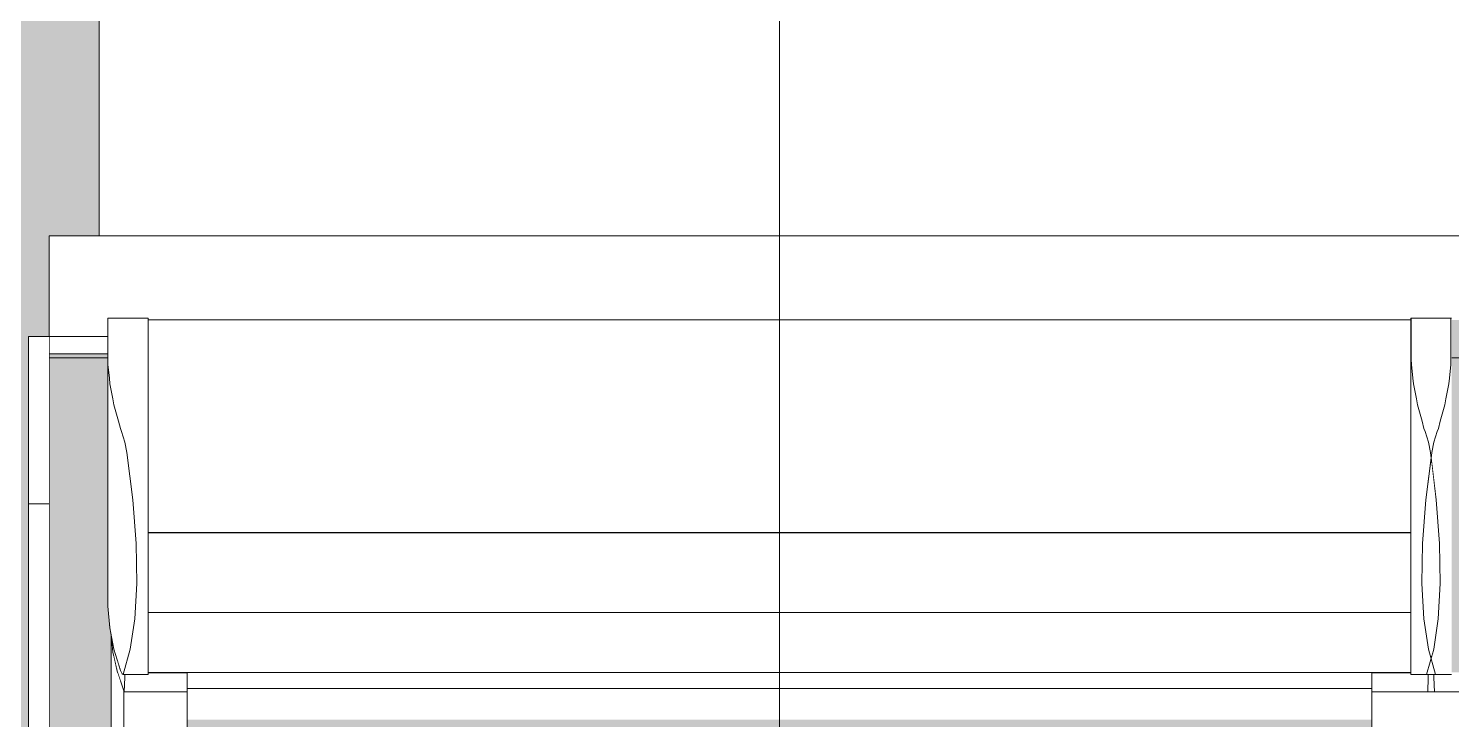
# Model space of a CAD drawing. Header units: metres. Extents: x -208 to 1512, y -277 to 123.
# Drawn here: x 839.002 to 839.908, y -14.458 to -14.018 of the extents above; entities that cross this region are included whole.
import ezdxf

# ---------------------------------------------------------------- set-up
doc = ezdxf.new("R2010")
doc.units = ezdxf.units.M
doc.header["$MEASUREMENT"] = 0
doc.linetypes.add('Wipeout_Contour', pattern=[1, 0, -1])
for name, color, linetype in [('325 Dachfenster', 7, 'Continuous'), ('330 Dachaufbau', 7, 'Continuous'), ('918 Lageplan Beschriftung.x', 7, 'Continuous')]:
    doc.layers.add(name, color=color, linetype=linetype)

# ---------------------------------------------------------------- blocks, each defined once
blk = doc.blocks.new('Dachfläche_66_5', base_point=(837.80728, -13.58499))
at = {"layer": '330 Dachaufbau', "linetype": 'Continuous', "lineweight": 0, "true_color": 0x000000}
blk.add_hatch(color=18, dxfattribs=at).paths.add_polyline_path([(844.20733, -10.49457), (843.76512, -10.49457), (843.76512, -11.155), (843.75716, -11.155), (843.75716, -13.58499), (837.80728, -13.58499), (837.80728, -15.07), (839.00228, -15.07), (839.00228, -14.22801), (840.75228, -14.22801), (840.75228, -15.07), (841.46728, -15.07), (841.46728, -14.22801), (843.21728, -14.22801), (843.21728, -15.07), (844.19207, -15.07)])
at = {"layer": '330 Dachaufbau', "color": 7, "linetype": 'Continuous', "lineweight": 18, "flags": 128}
blk.add_lwpolyline([(840.75228, -14.22801), (839.00228, -14.22801)], dxfattribs=at)
blk = doc.blocks.new('DF Marker 27[1471]_5', base_point=(839.48043, -14.94126))
at = {"layer": '325 Dachfenster', "color": 7, "linetype": 'Continuous', "lineweight": 13}
blk.add_line((839.48043, -18.69751), (839.48043, -13.04971), dxfattribs=at)
blk = doc.blocks.new('VELUX SlopeRoofBundle[43]_5', base_point=(825.25728, 0))
at = {"color": 254, "linetype": 'Wipeout_Contour', "lineweight": 0, "ltscale": 3360.037643}
blk.add_wipeout([(839.88243, -14.20261), (839.88243, -14.20997), (839.8828, -14.20997), (839.88279, -14.20261)], dxfattribs=at).dxf.layer = '325 Dachfenster'
at = {"color": 254, "linetype": 'Wipeout_Contour', "lineweight": 0, "ltscale": 3360.03763}
blk.add_wipeout([(839.88243, -14.21873), (839.88243, -14.22906), (839.88282, -14.22906), (839.88281, -14.21873)], dxfattribs=at).dxf.layer = '325 Dachfenster'
at = {"color": 254, "linetype": 'Wipeout_Contour', "lineweight": 0, "ltscale": 4195.639334}
blk.add_wipeout([(839.05283, -14.23224), (839.05283, -14.38588), (839.05413, -14.39979), (839.05413, -14.24443), (839.05378, -14.24087)], dxfattribs=at).dxf.layer = '325 Dachfenster'
at = {"color": 254, "linetype": 'Wipeout_Contour', "lineweight": 0, "ltscale": 4199.835877}
blk.add_wipeout([(839.88243, -14.26816), (839.88243, -14.27474), (839.89159, -14.27474), (839.89083, -14.27283), (839.88971, -14.26816)], dxfattribs=at).dxf.layer = '325 Dachfenster'
at = {"color": 254, "linetype": 'Wipeout_Contour', "lineweight": 0, "ltscale": 4199.837982}
blk.add_wipeout([(839.88243, -14.28817), (839.88243, -14.31829), (839.89212, -14.31829), (839.89543, -14.29168), (839.89499, -14.28817)], dxfattribs=at).dxf.layer = '325 Dachfenster'
at = {"color": 254, "linetype": 'Wipeout_Contour', "lineweight": 0, "ltscale": 3356.542969}
blk.add_wipeout([(839.00228, -14.32091), (839.00228, -14.84205), (839.01543, -14.84205), (839.01543, -14.32091)], dxfattribs=at).dxf.layer = '325 Dachfenster'
at = {"color": 254, "linetype": 'Wipeout_Contour', "lineweight": 0, "ltscale": 4199.910462}
blk.add_wipeout([(839.88243, -14.42938), (839.89257, -14.42938), (839.89543, -14.41924), (839.89378, -14.4134), (839.88243, -14.4134)], dxfattribs=at).dxf.layer = '325 Dachfenster'
at = {"color": 254, "linetype": 'Wipeout_Contour', "lineweight": 0, "ltscale": 6713.382536}
blk.add_wipeout([(839.05279, -14.20473), (839.05279, -14.29623), (839.05282, -14.36991), (839.05283, -14.36427), (839.05283, -14.23224), (839.05281, -14.21873), (839.0528, -14.20997), (839.05279, -14.20261)], dxfattribs=at).dxf.layer = '325 Dachfenster'
at = {"color": 254, "linetype": 'Wipeout_Contour', "lineweight": 0, "ltscale": 3356.521226}
blk.add_wipeout([(839.00228, -14.21437), (839.00228, -14.32091), (839.01543, -14.32091), (839.01543, -14.21437)], dxfattribs=at).dxf.layer = '325 Dachfenster'
at = {"color": 254, "linetype": 'Wipeout_Contour', "lineweight": 0, "ltscale": 3360.063002}
blk.add_wipeout([(839.88243, -14.20997), (839.88243, -14.21873), (839.90804, -14.21873), (839.90805, -14.20997)], dxfattribs=at).dxf.layer = '325 Dachfenster'
at = {"color": 254, "linetype": 'Wipeout_Contour', "lineweight": 0, "ltscale": 4199.625134}
blk.add_wipeout([(839.88243, -14.22906), (839.88243, -14.24087), (839.90708, -14.24087), (839.90803, -14.23224), (839.90803, -14.22906)], dxfattribs=at).dxf.layer = '325 Dachfenster'
at = {"color": 254, "linetype": 'Wipeout_Contour', "lineweight": 0, "ltscale": 4199.771259}
blk.add_wipeout([(839.88243, -14.26816), (839.90114, -14.26816), (839.90413, -14.2578), (839.90481, -14.25402), (839.88243, -14.25402)], dxfattribs=at).dxf.layer = '325 Dachfenster'
at = {"color": 254, "linetype": 'Wipeout_Contour', "lineweight": 0, "ltscale": 3360.144833}
blk.add_wipeout([(839.88243, -14.2816), (839.88243, -14.28817), (839.89499, -14.28817), (839.89367, -14.2816)], dxfattribs=at).dxf.layer = '325 Dachfenster'
at = {"color": 254, "linetype": 'Wipeout_Contour', "lineweight": 0, "ltscale": 3360.298647}
blk.add_wipeout([(839.88243, -14.39403), (839.88243, -14.4134), (839.89378, -14.4134), (839.89089, -14.39403)], dxfattribs=at).dxf.layer = '325 Dachfenster'
at = {"color": 254, "linetype": 'Wipeout_Contour', "lineweight": 0, "ltscale": 3360.016036}
blk.add_wipeout([(839.85763, -14.43142), (839.85763, -14.44058), (839.89759, -14.44058), (839.89723, -14.43142)], dxfattribs=at).dxf.layer = '325 Dachfenster'
at = {"layer": '325 Dachfenster', "linetype": 'Continuous', "lineweight": 0, "flags": 128}
for points in [[(839.00228, -14.21437), (839.00228, -14.32091)], [(839.00228, -14.32091), (839.00228, -14.84205)], [(839.01543, -14.32091), (839.00228, -14.32091)]]:
    blk.add_lwpolyline(points, dxfattribs=at)
at = {"color": 254, "linetype": 'Wipeout_Contour', "lineweight": 0, "ltscale": 3356.743682}
blk.add_wipeout([(839.05279, -14.20261), (839.0528, -14.20997), (839.07843, -14.20997), (839.07843, -14.20261)], dxfattribs=at).dxf.layer = '325 Dachfenster'
at = {"color": 254, "linetype": 'Wipeout_Contour', "lineweight": 0, "ltscale": 4195.643489}
blk.add_wipeout([(839.05604, -14.25402), (839.05413, -14.24443), (839.05413, -14.39979), (839.05673, -14.41344), (839.05673, -14.2578)], dxfattribs=at).dxf.layer = '325 Dachfenster'
at = {"color": 254, "linetype": 'Wipeout_Contour', "lineweight": 0, "ltscale": 4199.690619}
blk.add_wipeout([(839.88243, -14.25402), (839.90481, -14.25402), (839.90673, -14.24443), (839.90708, -14.24087), (839.88243, -14.24087)], dxfattribs=at).dxf.layer = '325 Dachfenster'
at = {"color": 254, "linetype": 'Wipeout_Contour', "lineweight": 0, "ltscale": 3360.221263}
blk.add_wipeout([(839.88243, -14.27474), (839.88243, -14.2816), (839.89367, -14.2816), (839.89159, -14.27474)], dxfattribs=at).dxf.layer = '325 Dachfenster'
at = {"color": 254, "linetype": 'Wipeout_Contour', "lineweight": 0, "ltscale": 3360.189158}
blk.add_wipeout([(839.88243, -14.39403), (839.89089, -14.39403), (839.88961, -14.37154), (839.88243, -14.37154)], dxfattribs=at).dxf.layer = '325 Dachfenster'
at = {"color": 254, "linetype": 'Wipeout_Contour', "lineweight": 0, "ltscale": 5039.759882}
blk.add_wipeout([(839.85763, -14.43142), (839.89723, -14.43142), (839.89723, -14.42938), (839.88243, -14.42938), (839.88243, -14.42846), (839.85763, -14.42846)], dxfattribs=at).dxf.layer = '325 Dachfenster'
at = {"color": 254, "linetype": 'Wipeout_Contour', "lineweight": 0, "ltscale": 3360.0253}
blk.add_wipeout([(839.85933, -14.44058), (839.85933, -15.01247), (839.89473, -15.01247), (839.89473, -14.44058)], dxfattribs=at).dxf.layer = '325 Dachfenster'
at = {"layer": '325 Dachfenster', "linetype": 'Continuous', "lineweight": 0, "flags": 128}
blk.add_lwpolyline([(839.05279, -14.20473), (839.05279, -14.20261)], dxfattribs=at)
at = {"color": 254, "linetype": 'Wipeout_Contour', "lineweight": 0, "ltscale": 3356.744254}
blk.add_wipeout([(839.0528, -14.20997), (839.05281, -14.21873), (839.07843, -14.21873), (839.07843, -14.20997)], dxfattribs=at).dxf.layer = '325 Dachfenster'
at = {"color": 254, "linetype": 'Wipeout_Contour', "lineweight": 0, "ltscale": 4195.671401}
blk.add_wipeout([(839.05673, -14.2578), (839.05673, -14.41344), (839.06083, -14.42693), (839.06083, -14.27283), (839.05971, -14.26816)], dxfattribs=at).dxf.layer = '325 Dachfenster'
at = {"color": 254, "linetype": 'Wipeout_Contour', "lineweight": 0, "ltscale": 3360.091846}
blk.add_wipeout([(839.88243, -14.34615), (839.88243, -14.37154), (839.88961, -14.37154), (839.89004, -14.34615)], dxfattribs=at).dxf.layer = '325 Dachfenster'
at = {"color": 254, "linetype": 'Wipeout_Contour', "lineweight": 0, "ltscale": 3359.976397}
blk.add_wipeout([(839.88243, -14.42818), (839.85763, -14.42818), (839.85763, -14.42846), (839.88243, -14.42846)], dxfattribs=at).dxf.layer = '325 Dachfenster'
at = {"color": 254, "linetype": 'Wipeout_Contour', "lineweight": 0, "ltscale": 3359.951048}
blk.add_wipeout([(839.85763, -14.44058), (839.85763, -15.01121), (839.85933, -15.01247), (839.85933, -14.44058)], dxfattribs=at).dxf.layer = '325 Dachfenster'
at = {"layer": '325 Dachfenster', "linetype": 'Continuous', "lineweight": 0, "flags": 128}
for points in [[(839.05279, -14.29623), (839.05282, -14.36991)], [(839.05282, -14.38455), (839.05282, -14.36991)]]:
    blk.add_lwpolyline(points, dxfattribs=at)
at = {"color": 254, "linetype": 'Wipeout_Contour', "lineweight": 0, "ltscale": 3358.403184}
blk.add_wipeout([(839.07843, -14.21131), (839.88243, -14.21131), (839.88243, -14.20381), (839.07843, -14.20381)], dxfattribs=at).dxf.layer = '325 Dachfenster'
at = {"color": 254, "linetype": 'Wipeout_Contour', "lineweight": 0, "ltscale": 3356.744914}
blk.add_wipeout([(839.05281, -14.21873), (839.05282, -14.22906), (839.07843, -14.22906), (839.07843, -14.21873)], dxfattribs=at).dxf.layer = '325 Dachfenster'
at = {"color": 254, "linetype": 'Wipeout_Contour', "lineweight": 0, "ltscale": 10071.045966}
blk.add_wipeout([(839.06083, -14.27283), (839.06083, -14.42693), (839.06193, -14.4291), (839.06257, -14.42938), (839.06707, -14.4134), (839.06996, -14.39403), (839.07124, -14.37154), (839.07081, -14.34615), (839.06873, -14.31829), (839.06499, -14.28817), (839.06367, -14.2816), (839.06159, -14.27474)], dxfattribs=at).dxf.layer = '325 Dachfenster'
at = {"color": 254, "linetype": 'Wipeout_Contour', "lineweight": 0, "ltscale": 3360.251482}
blk.add_wipeout([(839.88243, -14.31829), (839.88243, -14.34615), (839.89004, -14.34615), (839.89212, -14.31829)], dxfattribs=at).dxf.layer = '325 Dachfenster'
at = {"layer": '325 Dachfenster', "linetype": 'Continuous', "lineweight": 0, "flags": 128}
for points in [[(839.05279, -14.20261), (839.07843, -14.20261)], [(839.05279, -14.21437), (839.01543, -14.21437), (839.00228, -14.21437)]]:
    blk.add_lwpolyline(points, dxfattribs=at)
at = {"color": 254, "linetype": 'Wipeout_Contour', "lineweight": 0, "ltscale": 3358.403733}
blk.add_wipeout([(839.88243, -14.21131), (839.07843, -14.21131), (839.07843, -14.22001), (839.88243, -14.22001)], dxfattribs=at).dxf.layer = '325 Dachfenster'
at = {"color": 254, "linetype": 'Wipeout_Contour', "lineweight": 0, "ltscale": 4196.37929}
blk.add_wipeout([(839.05283, -14.23224), (839.05378, -14.24087), (839.07843, -14.24087), (839.07843, -14.22906), (839.05282, -14.22906)], dxfattribs=at).dxf.layer = '325 Dachfenster'
at = {"color": 254, "linetype": 'Wipeout_Contour', "lineweight": 0, "ltscale": 5880.176144}
blk.add_wipeout([(839.88961, -14.37154), (839.89089, -14.39403), (839.89378, -14.4134), (839.89543, -14.41924), (839.89543, -14.29168), (839.89212, -14.31829), (839.89004, -14.34615)], dxfattribs=at).dxf.layer = '325 Dachfenster'
at = {"color": 254, "linetype": 'Wipeout_Contour', "lineweight": 0, "ltscale": 3356.571806}
blk.add_wipeout([(839.07081, -14.34615), (839.07843, -14.34615), (839.07843, -14.31829), (839.06873, -14.31829)], dxfattribs=at).dxf.layer = '325 Dachfenster'
at = {"color": 254, "linetype": 'Wipeout_Contour', "lineweight": 0, "ltscale": 3356.498729}
blk.add_wipeout([(839.06707, -14.4134), (839.06257, -14.42938), (839.07843, -14.42938), (839.07843, -14.4134)], dxfattribs=at).dxf.layer = '325 Dachfenster'
at = {"color": 254, "linetype": 'Wipeout_Contour', "lineweight": 0, "ltscale": 3360.063206}
blk.add_wipeout([(839.90843, -14.20261), (839.88279, -14.20261), (839.8828, -14.20997), (839.90843, -14.20997)], dxfattribs=at).dxf.layer = '325 Dachfenster'
at = {"color": 254, "linetype": 'Wipeout_Contour', "lineweight": 0, "ltscale": 3358.404375}
blk.add_wipeout([(839.88243, -14.22001), (839.07843, -14.22001), (839.07843, -14.23026), (839.88243, -14.23026)], dxfattribs=at).dxf.layer = '325 Dachfenster'
at = {"color": 254, "linetype": 'Wipeout_Contour', "lineweight": 0, "ltscale": 4196.315961}
blk.add_wipeout([(839.05378, -14.24087), (839.05413, -14.24443), (839.05604, -14.25402), (839.07843, -14.25402), (839.07843, -14.24087)], dxfattribs=at).dxf.layer = '325 Dachfenster'
at = {"color": 254, "linetype": 'Wipeout_Contour', "lineweight": 0, "ltscale": 3356.50044}
blk.add_wipeout([(839.06499, -14.28817), (839.06873, -14.31829), (839.07843, -14.31829), (839.07843, -14.28817)], dxfattribs=at).dxf.layer = '325 Dachfenster'
at = {"color": 254, "linetype": 'Wipeout_Contour', "lineweight": 0, "ltscale": 5880.098395}
blk.add_wipeout([(839.89543, -14.41924), (839.89707, -14.4134), (839.89996, -14.39403), (839.90124, -14.37154), (839.90081, -14.34615), (839.89873, -14.31829), (839.89543, -14.29168)], dxfattribs=at).dxf.layer = '325 Dachfenster'
at = {"color": 254, "linetype": 'Wipeout_Contour', "lineweight": 0, "ltscale": 3356.534428}
blk.add_wipeout([(839.06996, -14.39403), (839.06707, -14.4134), (839.07843, -14.4134), (839.07843, -14.39403)], dxfattribs=at).dxf.layer = '325 Dachfenster'
at = {"color": 254, "linetype": 'Wipeout_Contour', "lineweight": 0, "ltscale": 4196.13972}
blk.add_wipeout([(839.05603, -14.4152), (839.05873, -14.42737), (839.05873, -14.42002), (839.05673, -14.41344), (839.05603, -14.40977)], dxfattribs=at).dxf.layer = '325 Dachfenster'
at = {"layer": '325 Dachfenster', "linetype": 'Continuous', "lineweight": 0, "flags": 128}
for points in [[(839.07843, -14.20381), (839.88243, -14.20381)], [(839.90843, -14.20261), (839.88279, -14.20261), (839.88243, -14.20261)]]:
    blk.add_lwpolyline(points, dxfattribs=at)
at = {"color": 254, "linetype": 'Wipeout_Contour', "lineweight": 0, "ltscale": 3360.089667}
blk.add_wipeout([(839.90805, -14.20997), (839.90804, -14.21873), (839.90843, -14.21873), (839.90843, -14.20997)], dxfattribs=at).dxf.layer = '325 Dachfenster'
at = {"color": 254, "linetype": 'Wipeout_Contour', "lineweight": 0, "ltscale": 3358.40512}
blk.add_wipeout([(839.88243, -14.23026), (839.07843, -14.23026), (839.07843, -14.242), (839.88243, -14.242)], dxfattribs=at).dxf.layer = '325 Dachfenster'
at = {"color": 254, "linetype": 'Wipeout_Contour', "lineweight": 0, "ltscale": 4196.237488}
blk.add_wipeout([(839.05604, -14.25402), (839.05673, -14.2578), (839.05971, -14.26816), (839.07843, -14.26816), (839.07843, -14.25402)], dxfattribs=at).dxf.layer = '325 Dachfenster'
at = {"color": 254, "linetype": 'Wipeout_Contour', "lineweight": 0, "ltscale": 3356.683173}
blk.add_wipeout([(839.06367, -14.2816), (839.06499, -14.28817), (839.07843, -14.28817), (839.07843, -14.2816)], dxfattribs=at).dxf.layer = '325 Dachfenster'
at = {"color": 254, "linetype": 'Wipeout_Contour', "lineweight": 0, "ltscale": 3359.891321}
blk.add_wipeout([(839.90081, -14.34615), (839.90843, -14.34615), (839.90843, -14.31829), (839.89873, -14.31829)], dxfattribs=at).dxf.layer = '325 Dachfenster'
at = {"color": 254, "linetype": 'Wipeout_Contour', "lineweight": 0, "ltscale": 3356.641047}
blk.add_wipeout([(839.06996, -14.39403), (839.07843, -14.39403), (839.07843, -14.37154), (839.07124, -14.37154)], dxfattribs=at).dxf.layer = '325 Dachfenster'
at = {"color": 254, "linetype": 'Wipeout_Contour', "lineweight": 0, "ltscale": 3356.709143}
blk.add_wipeout([(839.05473, -14.40294), (839.05473, -14.40295), (839.05603, -14.4152), (839.05603, -14.40977)], dxfattribs=at).dxf.layer = '325 Dachfenster'
at = {"color": 254, "linetype": 'Wipeout_Contour', "lineweight": 0, "ltscale": 3359.818238}
blk.add_wipeout([(839.89707, -14.4134), (839.89257, -14.42938), (839.90843, -14.42938), (839.90843, -14.4134)], dxfattribs=at).dxf.layer = '325 Dachfenster'
at = {"color": 254, "linetype": 'Wipeout_Contour', "lineweight": 0, "ltscale": 5873.504645}
blk.add_wipeout([(839.05873, -14.42737), (839.06273, -14.43932), (839.06273, -14.42938), (839.06257, -14.42938), (839.06193, -14.4291), (839.06083, -14.42693), (839.05873, -14.42002)], dxfattribs=at).dxf.layer = '325 Dachfenster'
at = {"layer": '325 Dachfenster', "linetype": 'Continuous', "lineweight": 0, "flags": 128}
blk.add_lwpolyline([(839.05279, -14.29623), (839.05279, -14.20473)], dxfattribs=at)
at = {"color": 254, "linetype": 'Wipeout_Contour', "lineweight": 0, "ltscale": 3360.064436}
blk.add_wipeout([(839.88281, -14.21873), (839.88282, -14.22906), (839.90843, -14.22906), (839.90843, -14.21873)], dxfattribs=at).dxf.layer = '325 Dachfenster'
at = {"color": 254, "linetype": 'Wipeout_Contour', "lineweight": 0, "ltscale": 3356.644928}
blk.add_wipeout([(839.06159, -14.27474), (839.06367, -14.2816), (839.07843, -14.2816), (839.07843, -14.27474)], dxfattribs=at).dxf.layer = '325 Dachfenster'
at = {"color": 254, "linetype": 'Wipeout_Contour', "lineweight": 0, "ltscale": 3358.409632}
blk.add_wipeout([(839.88243, -14.28761), (839.07843, -14.28761), (839.07843, -14.31738), (839.88243, -14.31738)], dxfattribs=at).dxf.layer = '325 Dachfenster'
at = {"color": 254, "linetype": 'Wipeout_Contour', "lineweight": 0, "ltscale": 3359.819957}
blk.add_wipeout([(839.90843, -14.28817), (839.89499, -14.28817), (839.89873, -14.31829), (839.90843, -14.31829)], dxfattribs=at).dxf.layer = '325 Dachfenster'
at = {"color": 254, "linetype": 'Wipeout_Contour', "lineweight": 0, "ltscale": 3356.735081}
blk.add_wipeout([(839.07124, -14.37154), (839.07843, -14.37154), (839.07843, -14.34615), (839.07081, -14.34615)], dxfattribs=at).dxf.layer = '325 Dachfenster'
at = {"color": 254, "linetype": 'Wipeout_Contour', "lineweight": 0, "ltscale": 3358.416398}
blk.add_wipeout([(839.07843, -14.39084), (839.07843, -14.41206), (839.88243, -14.41206), (839.88243, -14.39084)], dxfattribs=at).dxf.layer = '325 Dachfenster'
at = {"color": 254, "linetype": 'Wipeout_Contour', "lineweight": 0, "ltscale": 3359.853938}
blk.add_wipeout([(839.89996, -14.39403), (839.89707, -14.4134), (839.90843, -14.4134), (839.90843, -14.39403)], dxfattribs=at).dxf.layer = '325 Dachfenster'
at = {"color": 254, "linetype": 'Wipeout_Contour', "lineweight": 0, "ltscale": 4195.563392}
blk.add_wipeout([(839.05493, -14.97514), (839.05623, -14.98739), (839.05623, -14.4161), (839.05603, -14.4152), (839.05493, -14.40484)], dxfattribs=at).dxf.layer = '325 Dachfenster'
at = {"color": 254, "linetype": 'Wipeout_Contour', "lineweight": 0, "ltscale": 3356.821476}
blk.add_wipeout([(839.06363, -14.43142), (839.06326, -14.44058), (839.10323, -14.44058), (839.10323, -14.43142)], dxfattribs=at).dxf.layer = '325 Dachfenster'
at = {"color": 254, "linetype": 'Wipeout_Contour', "lineweight": 0, "ltscale": 3360.147905}
blk.add_wipeout([(839.89723, -14.43142), (839.89759, -14.44058), (839.93323, -14.44058), (839.93323, -14.43142)], dxfattribs=at).dxf.layer = '325 Dachfenster'
at = {"layer": '325 Dachfenster', "linetype": 'Continuous', "lineweight": 0, "flags": 128}
blk.add_lwpolyline([(839.05473, -14.40295), (839.05473, -14.40294)], dxfattribs=at)
at = {"color": 254, "linetype": 'Wipeout_Contour', "lineweight": 0, "ltscale": 4199.230605}
blk.add_wipeout([(839.90708, -14.24087), (839.90843, -14.24087), (839.90843, -14.22906), (839.90803, -14.22906), (839.90803, -14.23224)], dxfattribs=at).dxf.layer = '325 Dachfenster'
at = {"color": 254, "linetype": 'Wipeout_Contour', "lineweight": 0, "ltscale": 4196.290054}
blk.add_wipeout([(839.05971, -14.26816), (839.06083, -14.27283), (839.06159, -14.27474), (839.07843, -14.27474), (839.07843, -14.26816)], dxfattribs=at).dxf.layer = '325 Dachfenster'
at = {"color": 254, "linetype": 'Wipeout_Contour', "lineweight": 0, "ltscale": 3360.002692}
blk.add_wipeout([(839.89367, -14.2816), (839.89499, -14.28817), (839.90843, -14.28817), (839.90843, -14.2816)], dxfattribs=at).dxf.layer = '325 Dachfenster'
at = {"color": 254, "linetype": 'Wipeout_Contour', "lineweight": 0, "ltscale": 3358.411387}
blk.add_wipeout([(839.88243, -14.31738), (839.07843, -14.31738), (839.07843, -14.33908), (839.88243, -14.33908)], dxfattribs=at).dxf.layer = '325 Dachfenster'
at = {"color": 254, "linetype": 'Wipeout_Contour', "lineweight": 0, "ltscale": 3359.960559}
blk.add_wipeout([(839.89996, -14.39403), (839.90843, -14.39403), (839.90843, -14.37154), (839.90124, -14.37154)], dxfattribs=at).dxf.layer = '325 Dachfenster'
at = {"color": 254, "linetype": 'Wipeout_Contour', "lineweight": 0, "ltscale": 3358.415641}
blk.add_wipeout([(839.07843, -14.39), (839.07843, -14.39084), (839.88243, -14.39084), (839.88243, -14.39)], dxfattribs=at).dxf.layer = '325 Dachfenster'
at = {"color": 254, "linetype": 'Wipeout_Contour', "lineweight": 0, "ltscale": 5035.032152}
blk.add_wipeout([(839.06273, -14.43932), (839.06318, -14.4405), (839.06326, -14.44058), (839.06363, -14.43142), (839.06363, -14.42938), (839.06273, -14.42938)], dxfattribs=at).dxf.layer = '325 Dachfenster'
at = {"color": 254, "linetype": 'Wipeout_Contour', "lineweight": 0, "ltscale": 5040.59326}
blk.add_wipeout([(839.89723, -14.42938), (839.89723, -14.43142), (839.93323, -14.43142), (839.93323, -14.42846), (839.90843, -14.42846), (839.90843, -14.42938)], dxfattribs=at).dxf.layer = '325 Dachfenster'
at = {"color": 254, "linetype": 'Wipeout_Contour', "lineweight": 0, "ltscale": 3360.169678}
blk.add_wipeout([(839.89473, -14.44058), (839.89473, -15.01247), (839.93153, -15.01247), (839.93153, -14.44058)], dxfattribs=at).dxf.layer = '325 Dachfenster'
at = {"layer": '325 Dachfenster', "linetype": 'Continuous', "lineweight": 0, "flags": 128}
for points in [[(839.89326, -14.44058), (839.89363, -14.43142), (839.89363, -14.42938)], [(839.89723, -14.42938), (839.89723, -14.43142), (839.89759, -14.44058)]]:
    blk.add_lwpolyline(points, dxfattribs=at)
at = {"color": 254, "linetype": 'Wipeout_Contour', "lineweight": 0, "ltscale": 4199.479258}
blk.add_wipeout([(839.90481, -14.25402), (839.90843, -14.25402), (839.90843, -14.24087), (839.90708, -14.24087), (839.90673, -14.24443)], dxfattribs=at).dxf.layer = '325 Dachfenster'
at = {"color": 254, "linetype": 'Wipeout_Contour', "lineweight": 0, "ltscale": 3358.406875}
blk.add_wipeout([(839.07843, -14.26901), (839.88243, -14.26901), (839.88243, -14.25494), (839.07843, -14.25494)], dxfattribs=at).dxf.layer = '325 Dachfenster'
at = {"color": 254, "linetype": 'Wipeout_Contour', "lineweight": 0, "ltscale": 3359.964447}
blk.add_wipeout([(839.89159, -14.27474), (839.89367, -14.2816), (839.90843, -14.2816), (839.90843, -14.27474)], dxfattribs=at).dxf.layer = '325 Dachfenster'
at = {"color": 254, "linetype": 'Wipeout_Contour', "lineweight": 0, "ltscale": 3360.054595}
blk.add_wipeout([(839.90124, -14.37154), (839.90843, -14.37154), (839.90843, -14.34615), (839.90081, -14.34615)], dxfattribs=at).dxf.layer = '325 Dachfenster'
at = {"color": 254, "linetype": 'Wipeout_Contour', "lineweight": 0, "ltscale": 3358.414808}
blk.add_wipeout([(839.07843, -14.36652), (839.07843, -14.39), (839.88243, -14.39), (839.88243, -14.36652)], dxfattribs=at).dxf.layer = '325 Dachfenster'
at = {"color": 254, "linetype": 'Wipeout_Contour', "lineweight": 0, "ltscale": 4195.495412}
blk.add_wipeout([(839.05623, -14.4161), (839.05623, -14.98739), (839.05893, -14.99956), (839.05893, -14.42797), (839.05873, -14.42737)], dxfattribs=at).dxf.layer = '325 Dachfenster'
at = {"color": 254, "linetype": 'Wipeout_Contour', "lineweight": 0, "ltscale": 5035.481575}
blk.add_wipeout([(839.06363, -14.42938), (839.06363, -14.43142), (839.10323, -14.43142), (839.10323, -14.42846), (839.07843, -14.42846), (839.07843, -14.42938)], dxfattribs=at).dxf.layer = '325 Dachfenster'
at = {"color": 254, "linetype": 'Wipeout_Contour', "lineweight": 0, "ltscale": 3360.179566}
blk.add_wipeout([(839.90843, -14.42846), (839.93323, -14.42846), (839.93323, -14.42818), (839.90843, -14.42818)], dxfattribs=at).dxf.layer = '325 Dachfenster'
at = {"layer": '325 Dachfenster', "linetype": 'Continuous', "lineweight": 0, "flags": 128}
blk.add_lwpolyline([(839.07843, -14.39), (839.88243, -14.39)], dxfattribs=at)
at = {"color": 254, "linetype": 'Wipeout_Contour', "lineweight": 0, "ltscale": 3358.405957}
blk.add_wipeout([(839.07843, -14.25494), (839.88243, -14.25494), (839.88243, -14.242), (839.07843, -14.242)], dxfattribs=at).dxf.layer = '325 Dachfenster'
at = {"color": 254, "linetype": 'Wipeout_Contour', "lineweight": 0, "ltscale": 4199.715642}
blk.add_wipeout([(839.90114, -14.26816), (839.90843, -14.26816), (839.90843, -14.25402), (839.90481, -14.25402), (839.90413, -14.2578)], dxfattribs=at).dxf.layer = '325 Dachfenster'
at = {"color": 254, "linetype": 'Wipeout_Contour', "lineweight": 0, "ltscale": 3358.407559}
blk.add_wipeout([(839.07843, -14.27509), (839.88243, -14.27509), (839.88243, -14.26901), (839.07843, -14.26901)], dxfattribs=at).dxf.layer = '325 Dachfenster'
at = {"color": 254, "linetype": 'Wipeout_Contour', "lineweight": 0, "ltscale": 3358.413103}
blk.add_wipeout([(839.07843, -14.34014), (839.07843, -14.36652), (839.88243, -14.36652), (839.88243, -14.34014)], dxfattribs=at).dxf.layer = '325 Dachfenster'
at = {"color": 254, "linetype": 'Wipeout_Contour', "lineweight": 0, "ltscale": 4195.489788}
blk.add_wipeout([(839.05893, -14.42797), (839.05893, -14.99956), (839.06293, -15.01151), (839.06293, -14.43984), (839.06273, -14.43932)], dxfattribs=at).dxf.layer = '325 Dachfenster'
at = {"color": 254, "linetype": 'Wipeout_Contour', "lineweight": 0, "ltscale": 3356.860059}
blk.add_wipeout([(839.07843, -14.42818), (839.07843, -14.42846), (839.10323, -14.42846), (839.10323, -14.42818)], dxfattribs=at).dxf.layer = '325 Dachfenster'
at = {"layer": '325 Dachfenster', "linetype": 'Continuous', "lineweight": 0, "flags": 128}
for points in [[(839.05279, -14.20261), (839.0528, -14.20997), (839.05281, -14.21873), (839.05282, -14.22906), (839.05283, -14.23224), (839.05378, -14.24087), (839.05413, -14.24443), (839.05604, -14.25402), (839.05673, -14.2578), (839.05971, -14.26816), (839.06083, -14.27283), (839.06159, -14.27474), (839.06367, -14.2816), (839.06499, -14.28817), (839.06873, -14.31829), (839.07081, -14.34615), (839.07124, -14.37154), (839.06996, -14.39403), (839.06707, -14.4134), (839.06257, -14.42938)], [(839.06193, -14.4291), (839.06083, -14.42693), (839.05673, -14.41344), (839.05413, -14.39979), (839.05283, -14.38588), (839.05282, -14.38455)], [(839.05493, -14.97514), (839.05493, -14.40484)], [(839.06193, -14.4291), (839.06257, -14.42938)]]:
    blk.add_lwpolyline(points, dxfattribs=at)
at = {"color": 254, "linetype": 'Wipeout_Contour', "lineweight": 0, "ltscale": 4200.43945}
blk.add_wipeout([(839.88971, -14.26816), (839.89083, -14.27283), (839.89159, -14.27474), (839.90843, -14.27474), (839.90843, -14.26816)], dxfattribs=at).dxf.layer = '325 Dachfenster'
at = {"color": 254, "linetype": 'Wipeout_Contour', "lineweight": 0, "ltscale": 3358.407985}
blk.add_wipeout([(839.07843, -14.27509), (839.07843, -14.28152), (839.88243, -14.28152), (839.88243, -14.27509)], dxfattribs=at).dxf.layer = '325 Dachfenster'
at = {"color": 254, "linetype": 'Wipeout_Contour', "lineweight": 0, "ltscale": 3358.412162}
blk.add_wipeout([(839.07843, -14.3393), (839.07843, -14.33986), (839.88243, -14.33986), (839.88243, -14.3393)], dxfattribs=at).dxf.layer = '325 Dachfenster'
at = {"color": 254, "linetype": 'Wipeout_Contour', "lineweight": 0, "ltscale": 3358.41768}
blk.add_wipeout([(839.07843, -14.41206), (839.07843, -14.42818), (839.88243, -14.42818), (839.88243, -14.41206)], dxfattribs=at).dxf.layer = '325 Dachfenster'
at = {"color": 254, "linetype": 'Wipeout_Contour', "lineweight": 0, "ltscale": 5035.806123}
blk.add_wipeout([(839.06293, -14.43984), (839.06293, -15.01151), (839.06473, -15.01247), (839.06473, -14.44058), (839.06326, -14.44058), (839.06318, -14.4405)], dxfattribs=at).dxf.layer = '325 Dachfenster'
at = {"layer": '325 Dachfenster', "linetype": 'Continuous', "lineweight": 0, "flags": 128}
for points in [[(839.90806, -14.20261), (839.90805, -14.20997), (839.90804, -14.21873), (839.90803, -14.22906), (839.90803, -14.23224), (839.90708, -14.24087), (839.90673, -14.24443), (839.90481, -14.25402), (839.90413, -14.2578), (839.90114, -14.26816), (839.90003, -14.27283), (839.89926, -14.27474), (839.89718, -14.2816), (839.89586, -14.28817), (839.89212, -14.31829), (839.89004, -14.34615), (839.88961, -14.37154), (839.89089, -14.39403), (839.89378, -14.4134), (839.89828, -14.42938)], [(839.06257, -14.42938), (839.07843, -14.42938)], [(839.90843, -14.42938), (839.89257, -14.42938), (839.88243, -14.42938)]]:
    blk.add_lwpolyline(points, dxfattribs=at)
at = {"color": 254, "linetype": 'Wipeout_Contour', "lineweight": 0, "ltscale": 3358.408411}
blk.add_wipeout([(839.07843, -14.28152), (839.07843, -14.28761), (839.88243, -14.28761), (839.88243, -14.28152)], dxfattribs=at).dxf.layer = '325 Dachfenster'
at = {"color": 254, "linetype": 'Wipeout_Contour', "lineweight": 0, "ltscale": 3358.412135}
blk.add_wipeout([(839.88243, -14.33908), (839.07843, -14.33908), (839.07843, -14.3393), (839.88243, -14.3393)], dxfattribs=at).dxf.layer = '325 Dachfenster'
at = {"color": 254, "linetype": 'Wipeout_Contour', "lineweight": 0, "ltscale": 3356.85019}
blk.add_wipeout([(839.06473, -14.44058), (839.06473, -15.01247), (839.10153, -15.01247), (839.10153, -14.44058)], dxfattribs=at).dxf.layer = '325 Dachfenster'
at = {"layer": '325 Dachfenster', "linetype": 'Continuous', "lineweight": 0, "flags": 128}
for points in [[(839.05473, -14.40295), (839.05603, -14.4152), (839.05873, -14.42737), (839.06273, -14.43932), (839.06318, -14.4405)], [(839.06326, -14.44058), (839.06363, -14.43142), (839.06363, -14.42938)], [(839.06293, -15.01151), (839.06293, -14.43984)], [(839.06318, -14.4405), (839.06326, -14.44058)]]:
    blk.add_lwpolyline(points, dxfattribs=at)
at = {"color": 254, "linetype": 'Wipeout_Contour', "lineweight": 0, "ltscale": 3358.412191}
blk.add_wipeout([(839.07843, -14.33986), (839.07843, -14.34014), (839.88243, -14.34014), (839.88243, -14.33986)], dxfattribs=at).dxf.layer = '325 Dachfenster'
at = {"color": 254, "linetype": 'Wipeout_Contour', "lineweight": 0, "ltscale": 3356.927119}
blk.add_wipeout([(839.10153, -14.44058), (839.10153, -15.01247), (839.10323, -15.01121), (839.10323, -14.44058)], dxfattribs=at).dxf.layer = '325 Dachfenster'
at = {"layer": '325 Dachfenster', "linetype": 'Continuous', "lineweight": 0, "flags": 128}
for points in [[(839.07843, -14.20261), (839.07843, -14.20997), (839.07843, -14.21873), (839.07843, -14.22906), (839.07843, -14.24087), (839.07843, -14.25402), (839.07843, -14.26816), (839.07843, -14.27474), (839.07843, -14.2816), (839.07843, -14.28817), (839.07843, -14.31829), (839.07843, -14.34615), (839.07843, -14.37154), (839.07843, -14.39403), (839.07843, -14.4134), (839.07843, -14.42938)], [(839.88243, -14.20261), (839.88243, -14.20997), (839.88243, -14.21873), (839.88243, -14.22906), (839.88243, -14.24087), (839.88243, -14.25402), (839.88243, -14.26816), (839.88243, -14.27474), (839.88243, -14.2816), (839.88243, -14.28817), (839.88243, -14.31829), (839.88243, -14.34615), (839.88243, -14.37154), (839.88243, -14.39403), (839.88243, -14.4134), (839.88243, -14.42938)], [(839.88279, -14.20261), (839.8828, -14.20997), (839.88281, -14.21873), (839.88282, -14.22906), (839.88283, -14.23224), (839.88378, -14.24087), (839.88413, -14.24443), (839.88604, -14.25402), (839.88673, -14.2578), (839.88971, -14.26816), (839.89083, -14.27283), (839.89159, -14.27474), (839.89367, -14.2816), (839.89499, -14.28817), (839.89873, -14.31829), (839.90081, -14.34615), (839.90124, -14.37154), (839.89996, -14.39403), (839.89707, -14.4134), (839.89257, -14.42938)], [(839.07843, -14.33908), (839.88243, -14.33908)]]:
    blk.add_lwpolyline(points, dxfattribs=at)
at = {"color": 254, "linetype": 'Wipeout_Contour', "lineweight": 0, "ltscale": 3358.419997}
blk.add_wipeout([(839.10323, -14.4523), (839.10323, -14.45535), (839.85763, -14.45535), (839.85763, -14.4523)], dxfattribs=at).dxf.layer = '325 Dachfenster'
at = {"color": 254, "linetype": 'Wipeout_Contour', "lineweight": 0, "ltscale": 3358.419772}
blk.add_wipeout([(839.10323, -14.44881), (839.10323, -14.4523), (839.85763, -14.4523), (839.85763, -14.44881)], dxfattribs=at).dxf.layer = '325 Dachfenster'
at = {"color": 254, "linetype": 'Wipeout_Contour', "lineweight": 0, "ltscale": 3358.419523}
blk.add_wipeout([(839.85763, -14.44509), (839.10323, -14.44509), (839.10323, -14.44881), (839.85763, -14.44881)], dxfattribs=at).dxf.layer = '325 Dachfenster'
at = {"color": 254, "linetype": 'Wipeout_Contour', "lineweight": 0, "ltscale": 3358.420197}
blk.add_wipeout([(839.10323, -14.45811), (839.85763, -14.45811), (839.85763, -14.45535), (839.10323, -14.45535)], dxfattribs=at).dxf.layer = '325 Dachfenster'
at = {"color": 254, "linetype": 'Wipeout_Contour', "lineweight": 0, "ltscale": 3358.419262}
blk.add_wipeout([(839.10323, -14.44509), (839.85763, -14.44509), (839.85763, -14.44121), (839.10323, -14.44121)], dxfattribs=at).dxf.layer = '325 Dachfenster'
at = {"color": 254, "linetype": 'Wipeout_Contour', "lineweight": 0, "ltscale": 3358.419071}
blk.add_wipeout([(839.10323, -14.44062), (839.85763, -14.44062), (839.85763, -14.44012), (839.10323, -14.44012)], dxfattribs=at).dxf.layer = '325 Dachfenster'
at = {"color": 254, "linetype": 'Wipeout_Contour', "lineweight": 0, "ltscale": 3358.418885}
blk.add_wipeout([(839.10323, -14.43844), (839.85763, -14.43844), (839.85763, -14.43692), (839.10323, -14.43692)], dxfattribs=at).dxf.layer = '325 Dachfenster'
at = {"color": 254, "linetype": 'Wipeout_Contour', "lineweight": 0, "ltscale": 3358.418766}
blk.add_wipeout([(839.10323, -14.43497), (839.10323, -14.43692), (839.85763, -14.43692), (839.85763, -14.43497)], dxfattribs=at).dxf.layer = '325 Dachfenster'
at = {"color": 254, "linetype": 'Wipeout_Contour', "lineweight": 0, "ltscale": 3358.41897}
blk.add_wipeout([(839.10323, -14.43938), (839.85763, -14.43938), (839.85763, -14.43844), (839.10323, -14.43844)], dxfattribs=at).dxf.layer = '325 Dachfenster'
at = {"color": 254, "linetype": 'Wipeout_Contour', "lineweight": 0, "ltscale": 3358.418619}
blk.add_wipeout([(839.10323, -14.43497), (839.85763, -14.43497), (839.85763, -14.43265), (839.10323, -14.43265)], dxfattribs=at).dxf.layer = '325 Dachfenster'
at = {"color": 254, "linetype": 'Wipeout_Contour', "lineweight": 0, "ltscale": 3358.41904}
blk.add_wipeout([(839.10323, -14.43972), (839.10323, -14.44012), (839.85763, -14.44012), (839.85763, -14.43972)], dxfattribs=at).dxf.layer = '325 Dachfenster'
at = {"color": 254, "linetype": 'Wipeout_Contour', "lineweight": 0, "ltscale": 3358.418445}
blk.add_wipeout([(839.10323, -14.43265), (839.85763, -14.43265), (839.85763, -14.4299), (839.10323, -14.4299)], dxfattribs=at).dxf.layer = '325 Dachfenster'
at = {"color": 254, "linetype": 'Wipeout_Contour', "lineweight": 0, "ltscale": 3358.419014}
blk.add_wipeout([(839.10323, -14.43938), (839.10323, -14.43972), (839.85763, -14.43972), (839.85763, -14.43938)], dxfattribs=at).dxf.layer = '325 Dachfenster'
at = {"color": 254, "linetype": 'Wipeout_Contour', "lineweight": 0, "ltscale": 3358.418291}
blk.add_wipeout([(839.10323, -14.4299), (839.85763, -14.4299), (839.85763, -14.42818), (839.10323, -14.42818)], dxfattribs=at).dxf.layer = '325 Dachfenster'
at = {"color": 254, "linetype": 'Wipeout_Contour', "lineweight": 0, "ltscale": 3358.419098}
blk.add_wipeout([(839.10323, -14.44069), (839.10323, -14.44085), (839.85763, -14.44085), (839.85763, -14.44069)], dxfattribs=at).dxf.layer = '325 Dachfenster'
at = {"layer": '325 Dachfenster', "linetype": 'Continuous', "lineweight": 0, "flags": 128}
for points in [[(839.07843, -14.42818), (839.88243, -14.42818)], [(839.07843, -14.42846), (839.10323, -14.42846)], [(839.10323, -14.42846), (839.10323, -14.42818)], [(839.85763, -14.42818), (839.85763, -14.42846)], [(839.85763, -14.42846), (839.88243, -14.42846)]]:
    blk.add_lwpolyline(points, dxfattribs=at)
at = {"color": 254, "linetype": 'Wipeout_Contour', "lineweight": 0, "ltscale": 3358.419116}
blk.add_wipeout([(839.10323, -14.44085), (839.10323, -14.44121), (839.85763, -14.44121), (839.85763, -14.44085)], dxfattribs=at).dxf.layer = '325 Dachfenster'
at = {"color": 254, "linetype": 'Wipeout_Contour', "lineweight": 0, "ltscale": 3358.41909}
blk.add_wipeout([(839.10323, -14.44062), (839.10323, -14.44069), (839.85763, -14.44069), (839.85763, -14.44062)], dxfattribs=at).dxf.layer = '325 Dachfenster'
at = {"layer": '325 Dachfenster', "linetype": 'Continuous', "lineweight": 0}
blk.add_line((839.48043, -18.69751), (839.48043, -13.04971), dxfattribs=at)
at = {"layer": '325 Dachfenster', "linetype": 'Continuous', "lineweight": 0, "flags": 128}
for points in [[(839.10323, -14.42846), (839.10323, -14.43142), (839.10323, -14.44058)], [(839.85763, -14.42846), (839.85763, -14.43142), (839.85763, -14.44058)], [(839.06326, -14.44058), (839.10323, -14.44058)], [(839.85763, -14.43844), (839.10323, -14.43844)], [(839.10323, -15.01121), (839.10323, -14.44058)], [(839.85763, -15.01121), (839.85763, -14.44058)], [(839.93323, -14.44058), (839.89326, -14.44058), (839.85763, -14.44058)]]:
    blk.add_lwpolyline(points, dxfattribs=at)
at = {"layer": '325 Dachfenster', "color": 7, "lineweight": 13}
blk.add_blockref('DF Marker 27[1471]_5', (839.48043, -14.94126), dxfattribs=at)
blk = doc.blocks.new('Dachfläche_74_5', base_point=(840.77543, -14.84386))
at = {"color": 254, "linetype": 'Wipeout_Contour', "lineweight": 0, "ltscale": 15120.199298}
blk.add_wipeout([(839.01543, -14.15023), (839.01543, -14.2255), (839.05279, -14.2255), (839.05279, -14.20473), (839.05279, -14.20261), (839.07843, -14.20261), (839.07843, -14.20381), (839.88243, -14.20381), (839.88243, -14.20261), (839.90843, -14.20261), (839.90843, -14.20381), (840.71243, -14.20381), (840.71243, -14.20261), (840.73806, -14.20261), (840.73806, -14.20473), (840.73806, -14.2255), (840.75228, -14.2255), (840.75228, -14.15023)], dxfattribs=at).dxf.layer = '325 Dachfenster'
at = {"layer": '325 Dachfenster', "linetype": 'Continuous', "lineweight": 0, "true_color": 0x000000}
blk.add_hatch(color=18, dxfattribs=at).paths.add_polyline_path([(839.01543, -14.22551), (839.01543, -14.84386), (839.05493, -14.84386), (839.05493, -14.40484), (839.05473, -14.40295), (839.05473, -14.40294), (839.05413, -14.39979), (839.05283, -14.38588), (839.05283, -14.37759), (839.05282, -14.36991), (839.05279, -14.29683), (839.05279, -14.28644), (839.05279, -14.28437), (839.05279, -14.22551)])
at = {"color": 254, "linetype": 'Wipeout_Contour', "lineweight": 0, "ltscale": 5040.889102}
blk.add_wipeout([(840.77543, -13.5322), (839.04728, -13.5322), (839.04728, -14.15023), (840.75228, -14.15023), (840.75228, -14.15444), (840.77543, -14.15444)], dxfattribs=at).dxf.layer = '325 Dachfenster'
at = {"layer": '325 Dachfenster', "color": 7, "linetype": 'Continuous', "lineweight": 13, "true_color": 0xf4f4f4, "flags": 128}
for points in [[(839.04728, -14.15023), (839.04728, -13.5322)], [(840.75228, -14.15023), (839.01543, -14.15023)]]:
    blk.add_lwpolyline(points, dxfattribs=at)
at = {"color": 254, "linetype": 'Wipeout_Contour', "lineweight": 0, "ltscale": 3356.619373}
blk.add_wipeout([(839.01543, -14.22551), (839.05279, -14.22551), (839.05279, -14.2255), (839.01543, -14.2255)], dxfattribs=at).dxf.layer = '325 Dachfenster'
at = {"layer": '325 Dachfenster', "color": 7, "linetype": 'Continuous', "lineweight": 13, "true_color": 0xf4f4f4, "flags": 128}
for points in [[(839.01543, -14.15023), (839.01543, -14.2255)], [(839.01543, -14.2255), (839.01543, -14.22551)], [(839.01543, -14.2255), (839.05279, -14.2255)], [(839.01543, -14.84386), (839.01543, -14.22551)], [(839.01543, -14.22551), (839.05279, -14.22551)]]:
    blk.add_lwpolyline(points, dxfattribs=at)
at = {"layer": '325 Dachfenster', "linetype": 'Continuous', "lineweight": 0}
blk.add_blockref('VELUX SlopeRoofBundle[43]_5', (825.25728, 0), dxfattribs=at)

msp = doc.modelspace()

# ---------------------------------------------------------------- hatches: boundary and pattern name
at = {"layer": '918 Lageplan Beschriftung.x', "linetype": 'Continuous', "lineweight": 0, "true_color": 0x3f0000}
msp.add_hatch(color=18, dxfattribs=at).paths.add_polyline_path([(825.31254, -15.07), (830.63228, -15.07), (830.63228, -15.97), (838.86228, -15.97), (838.86228, -15.07), (844.19207, -15.07), (844.24254, 0.07), (838.34728, 0.07), (838.34728, 0.8), (831.14728, 0.8), (831.14728, 0.07), (825.25702, 0.07)])

# ---------------------------------------------------------------- next in the draw order: block references
at = {"layer": '330 Dachaufbau', "color": 7, "linetype": 'Continuous', "lineweight": 18}
msp.add_blockref('Dachfläche_66_5', (837.80728, -13.58499), dxfattribs=at)

# ---------------------------------------------------------------- next in the draw order: block references
at = {"layer": '325 Dachfenster', "color": 7, "linetype": 'Continuous', "lineweight": 13, "true_color": 0xf4f4f4}
msp.add_blockref('Dachfläche_74_5', (840.77543, -14.84386), dxfattribs=at)

doc.saveas('drawing.dxf')
